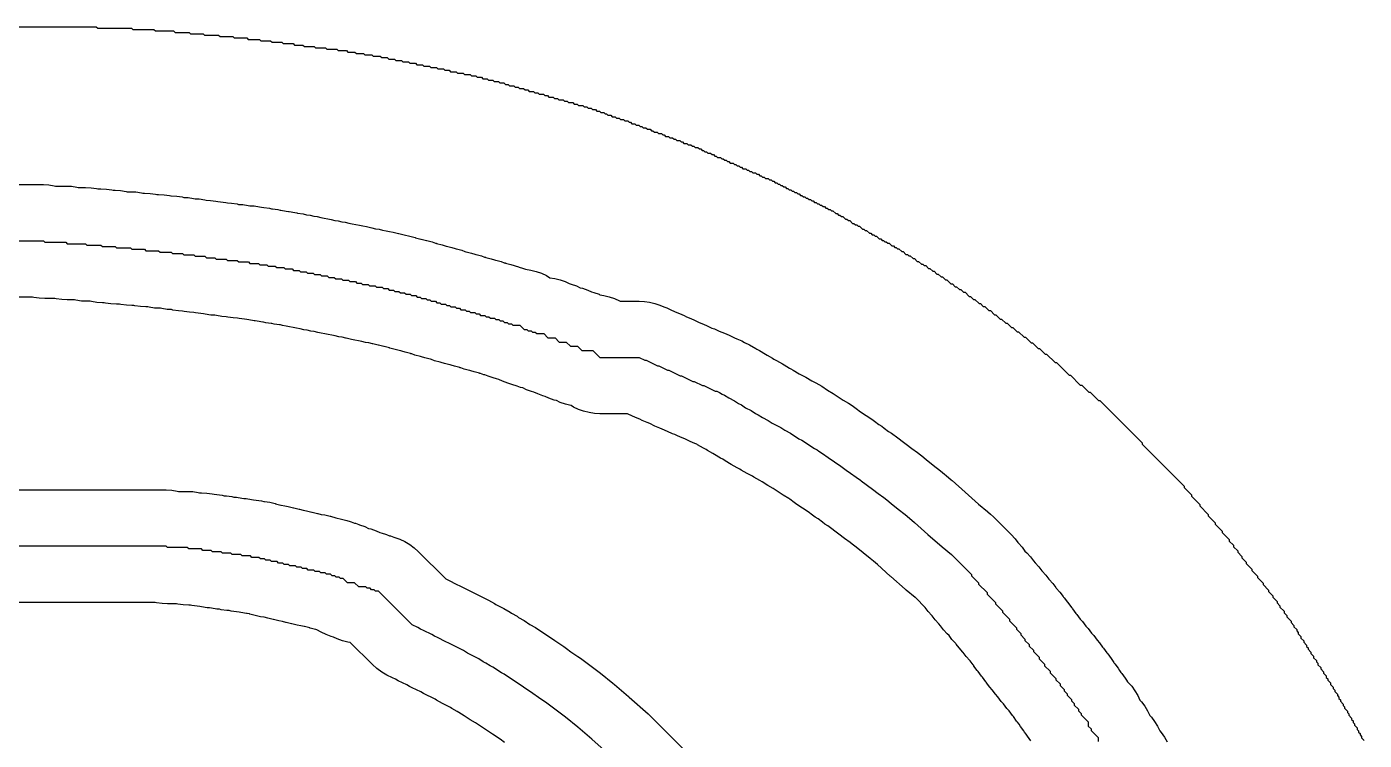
# Model space of a CAD drawing. Header units: millimetres. Extents: x 0 to 1800, y 0 to 406.
# Drawn here: x 1166.6 to 1261.7, y 265.6 to 316.4 of the extents above; entities that cross this region are included whole.
import ezdxf

# ---------------------------------------------------------------- set-up
doc = ezdxf.new("R2010")
doc.units = ezdxf.units.MM
for name, color, linetype in [('CENTERLINE', 1, 'Continuous'), ('GROOVE_8MM', 3, 'Continuous'), ('OUTLINE', 7, 'Continuous')]:
    doc.layers.add(name, color=color, linetype=linetype)

msp = doc.modelspace()

# ---------------------------------------------------------------- linework, layer by layer
at = {"layer": 'CENTERLINE'}
for points in [[(1165.33, 301.168), (1167.73, 301.168), (1167.83, 301.068), (1169.33, 301.068), (1169.43, 300.968), (1170.73, 300.968), (1170.83, 300.868), (1171.83, 300.868), (1171.93, 300.768), (1172.83, 300.768), (1172.93, 300.668), (1173.93, 300.668), (1174.03, 300.568), (1174.93, 300.568), (1175.03, 300.468), (1175.93, 300.468), (1176.03, 300.368), (1176.83, 300.368), (1176.93, 300.268), (1177.63, 300.268), (1177.73, 300.168), (1178.43, 300.168), (1178.53, 300.068), (1179.23, 300.068), (1179.33, 299.968), (1179.93, 299.968), (1180.03, 299.868), (1180.73, 299.868), (1180.83, 299.768), (1181.53, 299.768), (1181.63, 299.668), (1182.33, 299.668), (1182.43, 299.568), (1183.03, 299.568), (1183.13, 299.468), (1183.63, 299.468), (1183.73, 299.368), (1184.23, 299.368), (1184.33, 299.268), (1184.83, 299.268), (1184.93, 299.168), (1185.43, 299.168), (1185.53, 299.068), (1185.93, 299.068), (1186.03, 298.968), (1186.43, 298.968), (1186.53, 298.868), (1186.93, 298.868), (1187.03, 298.768), (1187.43, 298.768), (1187.53, 298.668), (1187.93, 298.668), (1188.03, 298.568), (1188.43, 298.568), (1188.53, 298.468), (1188.93, 298.468), (1189.03, 298.368), (1189.43, 298.368), (1189.53, 298.268), (1189.93, 298.268), (1190.03, 298.168), (1190.33, 298.168), (1190.43, 298.068), (1190.83, 298.068), (1190.93, 297.968), (1191.33, 297.968), (1191.43, 297.868), (1191.83, 297.868), (1191.93, 297.768), (1192.23, 297.768), (1192.33, 297.668), (1192.63, 297.668), (1192.73, 297.568), (1193.03, 297.568), (1193.13, 297.468), (1193.43, 297.468), (1193.53, 297.368), (1193.83, 297.368), (1193.93, 297.268), (1194.23, 297.268), (1194.33, 297.168), (1194.53, 297.168), (1194.63, 297.068), (1194.93, 297.068), (1195.03, 296.968), (1195.23, 296.968), (1195.33, 296.868), (1195.63, 296.868), (1195.73, 296.768), (1195.93, 296.768), (1196.03, 296.668), (1196.33, 296.668), (1196.43, 296.568), (1196.63, 296.568), (1196.73, 296.468), (1197.03, 296.468), (1197.13, 296.368), (1197.33, 296.368), (1197.43, 296.268), (1197.73, 296.268), (1197.83, 296.168), (1198.03, 296.168), (1198.13, 296.068), (1198.43, 296.068), (1198.53, 295.968), (1198.73, 295.968), (1198.83, 295.868), (1199.13, 295.868), (1199.23, 295.768), (1199.43, 295.768), (1199.53, 295.668), (1199.83, 295.668), (1199.93, 295.568), (1200.13, 295.568), (1200.23, 295.468), (1200.43, 295.468), (1200.53, 295.368), (1200.73, 295.368), (1200.83, 295.268), (1201.03, 295.268), (1201.13, 295.168), (1201.63, 295.168), (1201.93, 294.868), (1202.13, 294.868), (1202.23, 294.768), (1202.43, 294.768), (1202.53, 294.668), (1202.73, 294.668), (1202.83, 294.568), (1203.33, 294.568), (1203.63, 294.268), (1204.13, 294.268), (1204.43, 293.968), (1204.93, 293.968), (1205.23, 293.668), (1205.73, 293.668), (1206.03, 293.368), (1206.83, 293.368), (1207.33, 292.868), (1210.127, 292.868), (1210.527, 292.668), (1210.627, 292.668), (1211.427, 292.268), (1211.527, 292.268), (1212.127, 291.968), (1212.227, 291.968), (1213.027, 291.568), (1213.127, 291.568), (1213.927, 291.168), (1214.027, 291.168), (1214.627, 290.868), (1214.727, 290.868), (1215.527, 290.468), (1215.627, 290.468), (1215.631, 290.466), (1215.831, 290.366), (1216.031, 290.266), (1216.188, 290.188), (1216.488, 289.988), (1216.888, 289.788), (1217.188, 289.588), (1217.388, 289.488), (1217.688, 289.288), (1218.088, 289.088), (1218.388, 288.888), (1218.588, 288.788), (1218.888, 288.588), (1219.288, 288.388), (1219.588, 288.188), (1220.188, 287.888), (1220.488, 287.688), (1220.888, 287.488), (1221.488, 287.088), (1221.688, 286.988), (1222.588, 286.388), (1222.788, 286.288), (1222.904, 286.21), (1223.154, 286.043), (1223.554, 285.743), (1224.454, 285.143), (1224.854, 284.843), (1225.154, 284.643), (1225.554, 284.343), (1225.854, 284.143), (1225.918, 284.096), (1226.718, 283.496), (1227.118, 283.196), (1227.518, 282.896), (1227.729, 282.737), (1228.044, 282.485), (1228.544, 282.085), (1229.044, 281.685), (1229.344, 281.445), (1229.71, 281.131), (1230.653, 280.283), (1231.67, 279.393), (1232.329, 278.844), (1232.508, 278.691), (1233.763, 277.435), (1233.763, 277.335), (1234.263, 276.835), (1234.263, 276.735), (1234.863, 276.135), (1234.863, 276.035), (1235.463, 275.435), (1235.463, 275.335), (1235.963, 274.835), (1235.963, 274.735), (1236.463, 274.235), (1236.463, 274.135), (1236.963, 273.635), (1236.963, 273.535), (1237.263, 273.235), (1237.263, 273.135), (1237.563, 272.835), (1237.563, 272.735), (1237.863, 272.435), (1237.863, 272.335), (1238.163, 272.035), (1238.163, 271.935), (1238.563, 271.535), (1238.563, 271.435), (1238.963, 271.035), (1238.963, 270.935), (1239.363, 270.535), (1239.363, 270.435), (1239.763, 270.035), (1239.763, 269.935), (1240.063, 269.635), (1240.063, 269.535), (1240.363, 269.235), (1240.363, 269.135), (1240.563, 268.935), (1240.563, 268.835), (1240.863, 268.535), (1240.863, 268.435), (1241.063, 268.235), (1241.063, 268.135), (1241.363, 267.835), (1241.363, 267.735), (1241.563, 267.535), (1241.563, 267.435), (1242.063, 266.935), (1242.063, 266.635), (1242.263, 266.435), (1242.263, 266.335), (1242.763, 265.835), (1242.763, 265.535)], [(1208.089, 264.523), (1206.754, 265.709), (1205.756, 266.565), (1204.871, 267.272), (1203.546, 268.266), (1202.946, 268.666), (1202.546, 268.966), (1201.896, 269.399), (1200.512, 270.322), (1200.312, 270.422), (1199.712, 270.822), (1199.512, 270.922), (1199.212, 271.122), (1199.012, 271.222), (1198.712, 271.422), (1197.912, 271.822), (1197.612, 272.022), (1196.569, 272.544), (1196.369, 272.644), (1195.769, 272.944), (1195.569, 273.044), (1195.369, 273.144), (1194.769, 273.444), (1194.569, 273.544), (1194.369, 273.644), (1193.966, 273.845), (1191.57, 276.242), (1191.37, 276.242), (1191.27, 276.342), (1191.07, 276.342), (1190.97, 276.442), (1190.77, 276.442), (1190.67, 276.542), (1190.17, 276.542), (1189.87, 276.842), (1189.37, 276.842), (1189.07, 277.142), (1188.87, 277.142), (1188.77, 277.242), (1188.57, 277.242), (1188.47, 277.342), (1188.27, 277.342), (1188.17, 277.442), (1187.87, 277.442), (1187.77, 277.542), (1187.47, 277.542), (1187.37, 277.642), (1187.07, 277.642), (1186.97, 277.742), (1186.57, 277.742), (1186.47, 277.842), (1186.17, 277.842), (1186.07, 277.942), (1185.77, 277.942), (1185.67, 278.042), (1185.27, 278.042), (1185.17, 278.142), (1184.87, 278.142), (1184.77, 278.242), (1184.47, 278.242), (1184.37, 278.342), (1183.97, 278.342), (1183.87, 278.442), (1183.57, 278.442), (1183.47, 278.542), (1183.17, 278.542), (1183.07, 278.642), (1182.57, 278.642), (1182.47, 278.742), (1181.87, 278.742), (1181.77, 278.842), (1181.17, 278.842), (1181.07, 278.942), (1180.47, 278.942), (1180.37, 279.042), (1179.77, 279.042), (1179.67, 279.142), (1179.07, 279.142), (1178.97, 279.242), (1178.07, 279.242), (1177.97, 279.342), (1176.57, 279.342), (1176.47, 279.442), (1162.36, 279.442)]]:
    msp.add_lwpolyline(points, dxfattribs=at)
at = {"layer": 'GROOVE_8MM'}
for points in [[(1165.802, 305.168), (1167.73, 305.168), (1168.122, 305.149), (1168.511, 305.091), (1168.603, 305.068), (1169.33, 305.068), (1169.722, 305.049), (1170.111, 304.991), (1170.203, 304.968), (1170.73, 304.968), (1171.122, 304.949), (1171.511, 304.891), (1171.603, 304.868), (1171.83, 304.868), (1172.222, 304.849), (1172.611, 304.791), (1172.703, 304.768), (1172.83, 304.768), (1173.222, 304.749), (1173.611, 304.691), (1173.703, 304.668), (1173.93, 304.668), (1174.322, 304.649), (1174.711, 304.591), (1174.803, 304.568), (1174.93, 304.568), (1175.322, 304.549), (1175.711, 304.491), (1175.803, 304.468), (1175.93, 304.468), (1176.322, 304.449), (1176.711, 304.391), (1176.803, 304.368), (1176.83, 304.368), (1177.222, 304.349), (1177.611, 304.291), (1177.721, 304.264), (1178.022, 304.249), (1178.411, 304.191), (1178.521, 304.164), (1178.822, 304.149), (1179.211, 304.091), (1179.321, 304.064), (1179.622, 304.049), (1180.011, 303.991), (1180.145, 303.958), (1180.322, 303.949), (1180.711, 303.891), (1180.821, 303.864), (1181.122, 303.849), (1181.511, 303.791), (1181.621, 303.764), (1181.922, 303.749), (1182.311, 303.691), (1182.421, 303.664), (1182.722, 303.649), (1183.111, 303.591), (1183.245, 303.558), (1183.422, 303.549), (1183.811, 303.491), (1183.969, 303.452), (1184.022, 303.449), (1184.411, 303.391), (1184.569, 303.352), (1184.622, 303.349), (1185.011, 303.291), (1185.169, 303.252), (1185.222, 303.249), (1185.611, 303.191), (1185.769, 303.152), (1185.822, 303.149), (1186.211, 303.091), (1186.463, 303.028), (1186.711, 302.991), (1186.963, 302.928), (1187.211, 302.891), (1187.463, 302.828), (1187.711, 302.791), (1187.963, 302.728), (1188.211, 302.691), (1188.463, 302.628), (1188.711, 302.591), (1188.963, 302.528), (1189.211, 302.491), (1189.463, 302.428), (1189.711, 302.391), (1189.963, 302.328), (1190.211, 302.291), (1190.463, 302.228), (1190.711, 302.191), (1191.091, 302.096), (1191.1, 302.093), (1191.111, 302.091), (1191.363, 302.028), (1191.611, 301.991), (1191.863, 301.928), (1192.111, 301.891), (1192.363, 301.828), (1192.611, 301.791), (1192.991, 301.696), (1193, 301.693), (1193.011, 301.691), (1193.391, 301.596), (1193.4, 301.593), (1193.411, 301.591), (1193.791, 301.496), (1193.8, 301.493), (1193.811, 301.491), (1194.191, 301.396), (1194.2, 301.393), (1194.211, 301.391), (1194.591, 301.296), (1194.6, 301.293), (1194.611, 301.291), (1194.991, 301.196), (1195, 301.193), (1195.011, 301.191), (1195.391, 301.096), (1195.623, 301.013), (1195.691, 300.996), (1195.7, 300.993), (1195.711, 300.991), (1196.091, 300.896), (1196.323, 300.813), (1196.391, 300.796), (1196.4, 300.793), (1196.411, 300.791), (1196.791, 300.696), (1197.023, 300.613), (1197.091, 300.596), (1197.1, 300.593), (1197.111, 300.591), (1197.491, 300.496), (1197.723, 300.413), (1197.791, 300.396), (1197.8, 300.393), (1197.811, 300.391), (1198.191, 300.296), (1198.423, 300.213), (1198.491, 300.196), (1198.5, 300.193), (1198.511, 300.191), (1198.891, 300.096), (1199.123, 300.013), (1199.191, 299.996), (1199.2, 299.993), (1199.211, 299.991), (1199.591, 299.896), (1199.823, 299.813), (1199.891, 299.796), (1199.9, 299.793), (1199.911, 299.791), (1200.291, 299.696), (1200.523, 299.613), (1200.591, 299.596), (1200.6, 299.593), (1200.611, 299.591), (1200.991, 299.496), (1201.223, 299.413), (1201.291, 299.396), (1201.523, 299.313), (1201.591, 299.296), (1201.823, 299.213), (1201.891, 299.196), (1202.023, 299.149), (1202.411, 299.091), (1202.791, 298.996), (1203.161, 298.864), (1203.516, 298.696), (1203.774, 298.541), (1204.111, 298.491), (1204.491, 298.396), (1204.861, 298.264), (1205.13, 298.136), (1205.291, 298.096), (1205.661, 297.964), (1205.93, 297.836), (1206.091, 297.796), (1206.461, 297.664), (1206.73, 297.536), (1206.891, 297.496), (1207.261, 297.364), (1207.324, 297.334), (1207.611, 297.291), (1207.991, 297.196), (1208.361, 297.064), (1208.716, 296.896), (1208.762, 296.868), (1210.127, 296.868), (1210.497, 296.851), (1210.864, 296.8), (1211.225, 296.714), (1211.577, 296.596), (1211.874, 296.464), (1212.077, 296.396), (1212.416, 296.246), (1212.788, 296.06), (1212.977, 295.996), (1213.316, 295.846), (1213.488, 295.76), (1213.677, 295.696), (1214.016, 295.546), (1214.388, 295.36), (1214.577, 295.296), (1214.916, 295.146), (1215.288, 294.96), (1215.477, 294.896), (1215.816, 294.746), (1215.988, 294.66), (1216.177, 294.596), (1216.516, 294.446), (1216.888, 294.26), (1217.077, 294.196), (1217.416, 294.046), (1217.42, 294.044), (1217.62, 293.944), (1217.977, 293.765), (1218.407, 293.516), (1218.499, 293.454), (1218.677, 293.365), (1219.107, 293.116), (1219.221, 293.04), (1219.607, 292.816), (1219.699, 292.754), (1219.877, 292.665), (1220.307, 292.416), (1220.421, 292.34), (1220.807, 292.116), (1220.899, 292.054), (1221.077, 291.965), (1221.507, 291.716), (1221.599, 291.654), (1221.977, 291.465), (1222.407, 291.216), (1222.499, 291.154), (1222.677, 291.065), (1223.107, 290.816), (1223.521, 290.54), (1223.907, 290.316), (1224.621, 289.84), (1225.007, 289.616), (1225.122, 289.539), (1225.373, 289.372), (1225.554, 289.243), (1225.865, 289.01), (1226.673, 288.472), (1226.854, 288.343), (1227.165, 288.11), (1227.373, 287.972), (1227.554, 287.843), (1227.865, 287.61), (1228.073, 287.472), (1228.254, 287.343), (1228.318, 287.296), (1229.118, 286.696), (1229.518, 286.396), (1229.918, 286.096), (1230.129, 285.937), (1230.228, 285.861), (1230.543, 285.609), (1231.043, 285.209), (1231.543, 284.809), (1231.843, 284.569), (1231.947, 284.482), (1232.313, 284.168), (1232.386, 284.105), (1233.308, 283.275), (1234.267, 282.435), (1234.89, 281.917), (1234.932, 281.881), (1235.111, 281.728), (1235.336, 281.519), (1236.592, 280.264), (1236.855, 279.973), (1237.064, 279.691), (1237.092, 279.664), (1237.355, 279.373), (1237.564, 279.091), (1237.692, 278.964), (1237.955, 278.673), (1238.164, 278.391), (1238.292, 278.264), (1238.555, 277.973), (1238.764, 277.691), (1238.792, 277.664), (1239.055, 277.373), (1239.264, 277.091), (1239.292, 277.064), (1239.555, 276.773), (1239.764, 276.491), (1239.792, 276.464), (1240.055, 276.173), (1240.289, 275.857), (1240.31, 275.823), (1240.355, 275.773), (1240.589, 275.457), (1240.61, 275.423), (1240.655, 275.373), (1240.889, 275.057), (1240.91, 275.023), (1240.955, 274.973), (1241.189, 274.657), (1241.21, 274.623), (1241.255, 274.573), (1241.489, 274.257), (1241.492, 274.253), (1241.655, 274.073), (1241.889, 273.757), (1241.892, 273.753), (1242.055, 273.573), (1242.289, 273.257), (1242.292, 273.253), (1242.455, 273.073), (1242.689, 272.757), (1242.692, 272.753), (1242.855, 272.573), (1243.089, 272.257), (1243.11, 272.223), (1243.155, 272.173), (1243.389, 271.857), (1243.41, 271.823), (1243.455, 271.773), (1243.689, 271.457), (1243.784, 271.299), (1243.889, 271.157), (1243.91, 271.123), (1243.955, 271.073), (1244.189, 270.757), (1244.284, 270.599), (1244.389, 270.457), (1244.41, 270.423), (1244.455, 270.373), (1244.689, 270.057), (1244.784, 269.899), (1244.864, 269.791), (1244.892, 269.764), (1245.155, 269.473), (1245.389, 269.157), (1245.591, 268.821), (1245.746, 268.494), (1245.855, 268.373), (1246.089, 268.057), (1246.291, 267.721), (1246.446, 267.394), (1246.555, 267.273), (1246.789, 266.957), (1246.991, 266.621), (1247.146, 266.294), (1247.255, 266.173), (1247.489, 265.857), (1247.691, 265.521)], [(1237.971, 265.598), (1237.737, 265.913), (1237.643, 266.071), (1237.537, 266.213), (1237.517, 266.247), (1237.471, 266.298), (1237.237, 266.613), (1237.143, 266.771), (1237.037, 266.913), (1237.017, 266.947), (1236.971, 266.998), (1236.737, 267.313), (1236.717, 267.347), (1236.671, 267.398), (1236.437, 267.713), (1236.435, 267.717), (1236.271, 267.898), (1236.037, 268.213), (1236.035, 268.217), (1235.871, 268.398), (1235.637, 268.713), (1235.635, 268.717), (1235.471, 268.898), (1235.237, 269.213), (1235.235, 269.217), (1235.071, 269.398), (1234.837, 269.713), (1234.817, 269.747), (1234.771, 269.798), (1234.537, 270.113), (1234.517, 270.147), (1234.471, 270.198), (1234.237, 270.513), (1234.217, 270.547), (1234.171, 270.598), (1233.937, 270.913), (1233.917, 270.947), (1233.871, 270.998), (1233.662, 271.279), (1233.635, 271.307), (1233.371, 271.598), (1233.162, 271.879), (1233.135, 271.907), (1232.871, 272.198), (1232.662, 272.479), (1232.635, 272.507), (1232.371, 272.798), (1232.162, 273.079), (1232.035, 273.207), (1231.771, 273.498), (1231.562, 273.779), (1231.435, 273.907), (1231.171, 274.198), (1230.962, 274.479), (1230.935, 274.507), (1230.671, 274.798), (1230.462, 275.079), (1229.788, 275.754), (1229.747, 275.789), (1229.109, 276.32), (1229.036, 276.383), (1228.019, 277.273), (1227.977, 277.31), (1227.07, 278.126), (1226.792, 278.364), (1226.545, 278.562), (1226.045, 278.962), (1225.545, 279.362), (1225.279, 279.575), (1225.118, 279.696), (1224.718, 279.996), (1224.318, 280.296), (1223.543, 280.877), (1223.335, 281.015), (1223.154, 281.143), (1222.843, 281.377), (1222.635, 281.515), (1222.454, 281.643), (1222.143, 281.877), (1221.335, 282.415), (1221.154, 282.543), (1220.843, 282.777), (1220.755, 282.835), (1220.369, 283.059), (1219.655, 283.535), (1219.269, 283.759), (1218.876, 284.021), (1218.699, 284.11), (1218.269, 284.359), (1218.176, 284.421), (1217.799, 284.61), (1217.369, 284.859), (1217.276, 284.921), (1217.099, 285.01), (1216.669, 285.259), (1216.555, 285.335), (1216.169, 285.559), (1216.076, 285.621), (1215.899, 285.71), (1215.469, 285.959), (1215.355, 286.035), (1214.969, 286.259), (1214.876, 286.321), (1214.699, 286.41), (1214.269, 286.659), (1214.22, 286.692), (1214.077, 286.74), (1213.738, 286.891), (1213.365, 287.077), (1213.177, 287.14), (1212.838, 287.291), (1212.665, 287.377), (1212.477, 287.44), (1212.138, 287.591), (1211.765, 287.777), (1211.577, 287.84), (1211.238, 287.991), (1210.865, 288.177), (1210.677, 288.24), (1210.338, 288.391), (1210.165, 288.477), (1209.977, 288.54), (1209.638, 288.691), (1209.282, 288.868), (1207.33, 288.868), (1206.938, 288.887), (1206.55, 288.945), (1206.169, 289.04), (1205.799, 289.173), (1205.445, 289.341), (1205.277, 289.441), (1205.25, 289.445), (1204.869, 289.54), (1204.499, 289.673), (1204.23, 289.8), (1204.069, 289.84), (1203.699, 289.973), (1203.43, 290.1), (1203.269, 290.14), (1202.899, 290.273), (1202.63, 290.4), (1202.469, 290.44), (1202.099, 290.573), (1201.83, 290.7), (1201.669, 290.74), (1201.437, 290.823), (1201.369, 290.84), (1201.137, 290.923), (1201.069, 290.94), (1200.837, 291.023), (1200.769, 291.04), (1200.399, 291.173), (1200.13, 291.3), (1199.969, 291.34), (1199.737, 291.423), (1199.669, 291.44), (1199.437, 291.523), (1199.369, 291.54), (1199.137, 291.623), (1199.069, 291.64), (1198.837, 291.723), (1198.769, 291.74), (1198.761, 291.743), (1198.75, 291.745), (1198.369, 291.84), (1198.137, 291.923), (1198.069, 291.94), (1198.061, 291.943), (1198.05, 291.945), (1197.669, 292.04), (1197.437, 292.123), (1197.369, 292.14), (1197.361, 292.143), (1197.35, 292.145), (1196.969, 292.24), (1196.737, 292.323), (1196.669, 292.34), (1196.661, 292.343), (1196.65, 292.345), (1196.269, 292.44), (1196.037, 292.523), (1195.969, 292.54), (1195.961, 292.543), (1195.95, 292.545), (1195.569, 292.64), (1195.337, 292.723), (1195.269, 292.74), (1195.261, 292.743), (1195.25, 292.745), (1194.869, 292.84), (1194.637, 292.923), (1194.569, 292.94), (1194.561, 292.943), (1194.55, 292.945), (1194.169, 293.04), (1193.937, 293.123), (1193.869, 293.14), (1193.861, 293.143), (1193.85, 293.145), (1193.469, 293.24), (1193.237, 293.323), (1193.169, 293.34), (1193.161, 293.343), (1193.15, 293.345), (1192.769, 293.44), (1192.761, 293.443), (1192.75, 293.445), (1192.369, 293.54), (1192.361, 293.543), (1192.35, 293.545), (1191.969, 293.64), (1191.961, 293.643), (1191.95, 293.645), (1191.569, 293.74), (1191.561, 293.743), (1191.55, 293.745), (1191.169, 293.84), (1191.161, 293.843), (1191.15, 293.845), (1190.897, 293.908), (1190.65, 293.945), (1190.397, 294.008), (1190.15, 294.045), (1189.897, 294.108), (1189.65, 294.145), (1189.269, 294.24), (1189.261, 294.243), (1189.25, 294.245), (1188.997, 294.308), (1188.75, 294.345), (1188.497, 294.408), (1188.25, 294.445), (1187.997, 294.508), (1187.75, 294.545), (1187.497, 294.608), (1187.25, 294.645), (1186.997, 294.708), (1186.75, 294.745), (1186.497, 294.808), (1186.25, 294.845), (1185.997, 294.908), (1185.75, 294.945), (1185.497, 295.008), (1185.25, 295.045), (1184.997, 295.108), (1184.75, 295.145), (1184.591, 295.185), (1184.538, 295.187), (1184.15, 295.245), (1183.991, 295.285), (1183.938, 295.287), (1183.55, 295.345), (1183.391, 295.385), (1183.338, 295.387), (1182.95, 295.445), (1182.791, 295.485), (1182.738, 295.487), (1182.35, 295.545), (1182.215, 295.579), (1182.038, 295.587), (1181.65, 295.645), (1181.54, 295.673), (1181.238, 295.687), (1180.85, 295.745), (1180.74, 295.773), (1180.438, 295.787), (1180.05, 295.845), (1179.94, 295.873), (1179.638, 295.887), (1179.25, 295.945), (1179.115, 295.979), (1178.938, 295.987), (1178.55, 296.045), (1178.44, 296.073), (1178.138, 296.087), (1177.75, 296.145), (1177.64, 296.173), (1177.338, 296.187), (1176.95, 296.245), (1176.84, 296.273), (1176.538, 296.287), (1176.15, 296.345), (1176.057, 296.368), (1176.03, 296.368), (1175.638, 296.387), (1175.25, 296.445), (1175.157, 296.468), (1175.03, 296.468), (1174.638, 296.487), (1174.25, 296.545), (1174.157, 296.568), (1174.03, 296.568), (1173.638, 296.587), (1173.25, 296.645), (1173.157, 296.668), (1172.93, 296.668), (1172.538, 296.687), (1172.15, 296.745), (1172.057, 296.768), (1171.93, 296.768), (1171.538, 296.787), (1171.15, 296.845), (1171.057, 296.868), (1170.83, 296.868), (1170.438, 296.887), (1170.05, 296.945), (1169.957, 296.968), (1169.43, 296.968), (1169.038, 296.987), (1168.65, 297.045), (1168.557, 297.068), (1167.83, 297.068), (1167.438, 297.087), (1167.05, 297.145), (1166.957, 297.168), (1165.33, 297.168)], [(1162.36, 283.442), (1176.47, 283.442), (1176.862, 283.422), (1177.25, 283.365), (1177.343, 283.342), (1177.97, 283.342), (1178.362, 283.322), (1178.75, 283.265), (1178.843, 283.242), (1178.97, 283.242), (1179.362, 283.222), (1179.75, 283.165), (1179.885, 283.131), (1180.062, 283.122), (1180.45, 283.065), (1180.585, 283.031), (1180.762, 283.022), (1181.15, 282.965), (1181.285, 282.931), (1181.462, 282.922), (1181.85, 282.865), (1181.985, 282.831), (1182.162, 282.822), (1182.55, 282.765), (1182.685, 282.731), (1182.862, 282.722), (1183.25, 282.665), (1183.409, 282.625), (1183.462, 282.622), (1183.85, 282.565), (1184.231, 282.469), (1184.239, 282.466), (1184.25, 282.465), (1184.631, 282.369), (1184.639, 282.366), (1184.65, 282.365), (1184.903, 282.301), (1185.15, 282.265), (1185.531, 282.169), (1185.539, 282.166), (1185.55, 282.165), (1185.931, 282.069), (1185.939, 282.066), (1185.95, 282.065), (1186.203, 282.001), (1186.45, 281.965), (1186.831, 281.869), (1186.839, 281.866), (1186.85, 281.865), (1187.231, 281.769), (1187.239, 281.766), (1187.25, 281.765), (1187.503, 281.701), (1187.75, 281.665), (1188.131, 281.569), (1188.139, 281.566), (1188.15, 281.565), (1188.531, 281.469), (1188.539, 281.466), (1188.55, 281.465), (1188.931, 281.369), (1188.939, 281.366), (1188.95, 281.365), (1189.331, 281.269), (1189.563, 281.187), (1189.631, 281.169), (1189.863, 281.087), (1189.931, 281.069), (1190.163, 280.987), (1190.231, 280.969), (1190.601, 280.837), (1190.87, 280.71), (1191.031, 280.669), (1191.401, 280.537), (1191.67, 280.41), (1191.831, 280.369), (1192.063, 280.287), (1192.131, 280.269), (1192.363, 280.187), (1192.431, 280.169), (1192.663, 280.087), (1192.731, 280.069), (1193.101, 279.937), (1193.455, 279.769), (1193.792, 279.568), (1194.107, 279.334), (1194.398, 279.07), (1196.336, 277.133), (1196.358, 277.121), (1196.558, 277.021), (1197.158, 276.721), (1197.358, 276.621), (1197.558, 276.521), (1198.158, 276.221), (1198.358, 276.121), (1199.401, 275.6), (1199.831, 275.35), (1199.924, 275.289), (1200.501, 275), (1200.931, 274.75), (1201.045, 274.674), (1201.431, 274.45), (1201.545, 274.374), (1201.931, 274.15), (1202.345, 273.874), (1202.731, 273.65), (1204.115, 272.728), (1204.765, 272.295), (1204.946, 272.166), (1205.257, 271.933), (1205.765, 271.595), (1205.946, 271.466), (1207.271, 270.472), (1207.37, 270.396), (1208.255, 269.688), (1208.359, 269.602), (1209.358, 268.746), (1209.412, 268.698), (1210.746, 267.512), (1210.917, 267.351), (1219.265, 259.003)], [(1200.546, 265.466), (1200.235, 265.7), (1199.678, 266.071), (1198.479, 266.87), (1198.093, 267.094), (1197.679, 267.37), (1197.293, 267.594), (1197.179, 267.67), (1196.793, 267.894), (1196.701, 267.956), (1196.123, 268.244), (1195.693, 268.494), (1195.601, 268.556), (1194.78, 268.966), (1194.58, 269.066), (1193.98, 269.366), (1193.78, 269.466), (1193.58, 269.566), (1192.98, 269.866), (1192.78, 269.966), (1192.58, 270.066), (1192.178, 270.267), (1191.805, 270.479), (1191.457, 270.73), (1191.138, 271.017), (1189.562, 272.593), (1189.389, 272.619), (1189.009, 272.714), (1188.639, 272.846), (1188.37, 272.974), (1188.209, 273.014), (1187.839, 273.146), (1187.484, 273.314), (1187.183, 273.495), (1187.177, 273.497), (1187.109, 273.514), (1187.1, 273.517), (1187.089, 273.519), (1186.709, 273.614), (1186.7, 273.617), (1186.689, 273.619), (1186.309, 273.714), (1186.3, 273.717), (1186.289, 273.719), (1186.037, 273.782), (1185.789, 273.819), (1185.409, 273.914), (1185.4, 273.917), (1185.389, 273.919), (1185.009, 274.014), (1185, 274.017), (1184.989, 274.019), (1184.737, 274.082), (1184.489, 274.119), (1184.109, 274.214), (1184.1, 274.217), (1184.089, 274.219), (1183.709, 274.314), (1183.7, 274.317), (1183.689, 274.319), (1183.437, 274.382), (1183.189, 274.419), (1182.809, 274.514), (1182.8, 274.517), (1182.789, 274.519), (1182.409, 274.614), (1182.4, 274.617), (1182.389, 274.619), (1182.231, 274.658), (1182.178, 274.661), (1181.789, 274.719), (1181.655, 274.752), (1181.478, 274.761), (1181.089, 274.819), (1180.955, 274.852), (1180.778, 274.861), (1180.389, 274.919), (1180.255, 274.952), (1180.078, 274.961), (1179.689, 275.019), (1179.555, 275.052), (1179.378, 275.061), (1178.989, 275.119), (1178.855, 275.152), (1178.678, 275.161), (1178.289, 275.219), (1178.197, 275.242), (1178.07, 275.242), (1177.678, 275.261), (1177.289, 275.319), (1177.197, 275.342), (1176.57, 275.342), (1176.178, 275.361), (1175.789, 275.419), (1175.697, 275.442), (1162.503, 275.442)]]:
    msp.add_lwpolyline(points, dxfattribs=at)
at = {"layer": 'OUTLINE'}
msp.add_lwpolyline([(1161.6, 316.405), (1171.5, 316.405), (1171.6, 316.305), (1174, 316.305), (1174, 316.305), (1174.1, 316.205), (1175.6, 316.205), (1175.7, 316.105), (1177, 316.105), (1177.1, 316.005), (1178.1, 316.005), (1178.2, 315.905), (1179.1, 315.905), (1179.2, 315.805), (1180.2, 315.805), (1180.3, 315.705), (1181.2, 315.705), (1181.3, 315.605), (1182.2, 315.605), (1182.3, 315.505), (1183.1, 315.505), (1183.2, 315.405), (1183.9, 315.405), (1184, 315.305), (1184.7, 315.305), (1184.8, 315.205), (1185.5, 315.205), (1185.6, 315.105), (1186.2, 315.105), (1186.3, 315.005), (1187, 315.005), (1187.1, 314.905), (1187.8, 314.905), (1187.9, 314.805), (1188.6, 314.805), (1188.7, 314.705), (1189.3, 314.705), (1189.4, 314.605), (1189.9, 314.605), (1190, 314.505), (1190.5, 314.505), (1190.6, 314.405), (1191.1, 314.405), (1191.2, 314.305), (1191.7, 314.305), (1191.8, 314.205), (1192.2, 314.205), (1192.3, 314.105), (1192.7, 314.105), (1192.8, 314.005), (1193.2, 314.005), (1193.3, 313.905), (1193.7, 313.905), (1193.8, 313.805), (1194.2, 313.805), (1194.3, 313.705), (1194.7, 313.705), (1194.8, 313.605), (1195.2, 313.605), (1195.3, 313.505), (1195.7, 313.505), (1195.8, 313.405), (1196.2, 313.405), (1196.3, 313.305), (1196.6, 313.305), (1196.7, 313.205), (1197.1, 313.205), (1197.2, 313.105), (1197.6, 313.105), (1197.7, 313.005), (1198.1, 313.005), (1198.2, 312.905), (1198.5, 312.905), (1198.6, 312.805), (1198.9, 312.805), (1199, 312.705), (1199.3, 312.705), (1199.4, 312.605), (1199.7, 312.605), (1199.8, 312.505), (1200.1, 312.505), (1200.2, 312.405), (1200.5, 312.405), (1200.6, 312.305), (1200.8, 312.305), (1200.9, 312.205), (1201.2, 312.205), (1201.3, 312.105), (1201.5, 312.105), (1201.6, 312.005), (1201.9, 312.005), (1202, 311.905), (1202.2, 311.905), (1202.3, 311.805), (1202.6, 311.805), (1202.7, 311.705), (1202.9, 311.705), (1203, 311.605), (1203.3, 311.605), (1203.4, 311.505), (1203.6, 311.505), (1203.7, 311.405), (1204, 311.405), (1204.1, 311.305), (1204.3, 311.305), (1204.4, 311.205), (1204.7, 311.205), (1204.8, 311.105), (1205, 311.105), (1205.1, 311.005), (1205.4, 311.005), (1205.5, 310.905), (1205.7, 310.905), (1205.8, 310.805), (1206.1, 310.805), (1206.2, 310.705), (1206.4, 310.705), (1206.5, 310.605), (1206.7, 310.605), (1206.8, 310.505), (1207, 310.505), (1207.1, 310.405), (1207.3, 310.405), (1207.4, 310.305), (1207.6, 310.305), (1207.7, 310.205), (1207.8, 310.205), (1207.9, 310.105), (1208.1, 310.105), (1208.2, 310.005), (1208.4, 310.005), (1208.5, 309.905), (1208.7, 309.905), (1208.8, 309.805), (1209, 309.805), (1209.1, 309.705), (1209.3, 309.705), (1209.4, 309.605), (1209.5, 309.605), (1209.6, 309.505), (1209.8, 309.505), (1209.9, 309.405), (1210.1, 309.405), (1210.2, 309.305), (1210.3, 309.305), (1210.4, 309.205), (1210.6, 309.205), (1210.7, 309.105), (1210.9, 309.105), (1211, 309.005), (1211.1, 309.005), (1211.2, 308.905), (1211.4, 308.905), (1211.5, 308.805), (1211.7, 308.805), (1211.8, 308.705), (1211.9, 308.705), (1212, 308.605), (1212.2, 308.605), (1212.3, 308.505), (1212.5, 308.505), (1212.6, 308.405), (1212.7, 308.405), (1212.8, 308.305), (1213, 308.305), (1213.1, 308.205), (1213.2, 308.205), (1213.3, 308.105), (1213.5, 308.105), (1213.6, 308.005), (1213.8, 308.005), (1213.9, 307.905), (1214, 307.905), (1214.1, 307.805), (1214.3, 307.805), (1214.4, 307.705), (1214.5, 307.705), (1214.6, 307.605), (1214.7, 307.605), (1214.8, 307.505), (1214.9, 307.505), (1215, 307.405), (1215.2, 307.405), (1215.3, 307.305), (1215.4, 307.305), (1215.5, 307.205), (1215.6, 307.205), (1215.7, 307.105), (1215.9, 307.105), (1216, 307.005), (1216.1, 307.005), (1216.2, 306.905), (1216.3, 306.905), (1216.4, 306.805), (1216.5, 306.805), (1216.6, 306.705), (1216.8, 306.705), (1216.9, 306.605), (1217, 306.605), (1217.1, 306.505), (1217.2, 306.505), (1217.3, 306.405), (1217.4, 306.405), (1217.5, 306.305), (1217.7, 306.305), (1217.8, 306.205), (1217.9, 306.205), (1218, 306.105), (1218.1, 306.105), (1218.2, 306.005), (1218.4, 306.005), (1218.5, 305.905), (1218.6, 305.905), (1218.7, 305.805), (1218.8, 305.805), (1218.9, 305.705), (1219, 305.705), (1219.1, 305.605), (1219.3, 305.605), (1219.4, 305.505), (1219.5, 305.505), (1219.6, 305.405), (1219.7, 305.405), (1219.8, 305.305), (1219.9, 305.305), (1220, 305.205), (1220.1, 305.205), (1220.2, 305.105), (1220.3, 305.105), (1220.4, 305.005), (1220.5, 305.005), (1220.6, 304.905), (1220.7, 304.905), (1220.8, 304.805), (1220.9, 304.805), (1221, 304.705), (1221.1, 304.705), (1221.2, 304.605), (1221.3, 304.605), (1221.4, 304.505), (1221.5, 304.505), (1221.6, 304.405), (1221.7, 304.405), (1221.8, 304.305), (1221.9, 304.305), (1222, 304.205), (1222.1, 304.205), (1222.2, 304.105), (1222.3, 304.105), (1222.4, 304.005), (1222.5, 304.005), (1222.6, 303.905), (1222.7, 303.905), (1222.8, 303.805), (1222.9, 303.805), (1223, 303.705), (1223.1, 303.705), (1223.2, 303.605), (1223.3, 303.605), (1223.4, 303.505), (1223.5, 303.505), (1223.6, 303.405), (1223.7, 303.405), (1223.8, 303.305), (1223.9, 303.305), (1224.1, 303.105), (1224.2, 303.105), (1224.3, 303.005), (1224.4, 303.005), (1224.5, 302.905), (1224.6, 302.905), (1224.8, 302.705), (1224.9, 302.705), (1225, 302.605), (1225.1, 302.605), (1225.3, 302.405), (1225.4, 302.405), (1225.5, 302.305), (1225.6, 302.305), (1225.7, 302.205), (1225.8, 302.205), (1226, 302.005), (1226.1, 302.005), (1226.2, 301.905), (1226.3, 301.905), (1226.5, 301.705), (1226.6, 301.705), (1226.7, 301.605), (1226.8, 301.605), (1226.9, 301.505), (1227, 301.505), (1227.2, 301.305), (1227.3, 301.305), (1227.4, 301.205), (1227.5, 301.205), (1227.6, 301.105), (1227.7, 301.105), (1227.8, 301.005), (1227.9, 301.005), (1228.1, 300.805), (1228.2, 300.805), (1228.3, 300.705), (1228.4, 300.705), (1228.5, 300.605), (1228.6, 300.605), (1228.8, 300.405), (1228.9, 300.405), (1229.1, 300.205), (1229.2, 300.205), (1229.3, 300.105), (1229.4, 300.105), (1229.6, 299.905), (1229.7, 299.905), (1229.9, 299.705), (1230, 299.705), (1230.2, 299.505), (1230.3, 299.505), (1230.4, 299.405), (1230.5, 299.405), (1230.7, 299.205), (1230.8, 299.205), (1231, 299.005), (1231.1, 299.005), (1231.3, 298.805), (1231.4, 298.805), (1231.6, 298.605), (1231.7, 298.605), (1231.9, 298.405), (1232, 298.405), (1232.3, 298.105), (1232.4, 298.105), (1232.6, 297.905), (1232.7, 297.905), (1232.9, 297.705), (1233, 297.705), (1233.2, 297.505), (1233.3, 297.505), (1233.6, 297.205), (1233.7, 297.205), (1233.9, 297.005), (1234, 297.005), (1234.3, 296.705), (1234.4, 296.705), (1234.6, 296.505), (1234.7, 296.505), (1235, 296.205), (1235.1, 296.205), (1235.4, 295.905), (1235.5, 295.905), (1235.8, 295.605), (1235.9, 295.605), (1236.2, 295.305), (1236.3, 295.305), (1236.6, 295.005), (1236.7, 295.005), (1237, 294.705), (1237.1, 294.705), (1237.5, 294.305), (1237.6, 294.305), (1238, 293.905), (1238.1, 293.905), (1238.5, 293.505), (1238.6, 293.505), (1239, 293.105), (1239.1, 293.105), (1239.7, 292.505), (1239.8, 292.505), (1240.7, 291.605), (1240.8, 291.605), (1241.5, 290.905), (1241.6, 290.905), (1242.1, 290.405), (1242.2, 290.405), (1242.8, 289.805), (1242.9, 289.805), (1245.9, 286.805), (1245.9, 286.705), (1248.9, 283.705), (1248.9, 283.605), (1249.4, 283.105), (1249.4, 283.005), (1250, 282.405), (1250, 282.305), (1250.6, 281.705), (1250.6, 281.605), (1251.1, 281.105), (1251.1, 281.005), (1251.6, 280.505), (1251.6, 280.405), (1252.1, 279.905), (1252.1, 279.805), (1252.4, 279.505), (1252.4, 279.405), (1252.7, 279.105), (1252.7, 279.005), (1253, 278.705), (1253, 278.605), (1253.3, 278.305), (1253.3, 278.205), (1253.7, 277.805), (1253.7, 277.705), (1254.1, 277.305), (1254.1, 277.205), (1254.5, 276.805), (1254.5, 276.705), (1254.9, 276.305), (1254.9, 276.205), (1255.2, 275.905), (1255.2, 275.805), (1255.5, 275.505), (1255.5, 275.405), (1255.7, 275.205), (1255.7, 275.105), (1256, 274.805), (1256, 274.705), (1256.2, 274.505), (1256.2, 274.405), (1256.5, 274.105), (1256.5, 274.005), (1256.7, 273.805), (1256.7, 273.705), (1256.9, 273.505), (1256.9, 273.405), (1257, 273.305), (1257, 273.205), (1257.2, 273.005), (1257.2, 272.905), (1257.4, 272.705), (1257.4, 272.605), (1257.6, 272.405), (1257.6, 272.305), (1257.7, 272.205), (1257.7, 272.105), (1257.9, 271.905), (1257.9, 271.805), (1258.1, 271.605), (1258.1, 271.505), (1258.3, 271.305), (1258.3, 271.205), (1258.4, 271.105), (1258.4, 271.005), (1258.6, 270.805), (1258.6, 270.705), (1258.8, 270.505), (1258.8, 270.405), (1259, 270.205), (1259, 270.105), (1259.1, 270.005), (1259.1, 269.905), (1259.3, 269.705), (1259.3, 269.605), (1259.5, 269.405), (1259.5, 269.305), (1259.6, 269.205), (1259.6, 269.105), (1259.8, 268.905), (1259.8, 268.805), (1259.9, 268.705), (1259.9, 268.605), (1260, 268.505), (1260, 268.405), (1260.2, 268.205), (1260.2, 268.105), (1260.3, 268.005), (1260.3, 267.905), (1260.5, 267.705), (1260.5, 267.605), (1260.6, 267.505), (1260.6, 267.405), (1260.8, 267.205), (1260.8, 267.105), (1260.9, 267.005), (1260.9, 266.905), (1261, 266.805), (1261, 266.705), (1261.2, 266.505), (1261.2, 266.405), (1261.3, 266.305), (1261.3, 266.205), (1261.4, 266.105), (1261.4, 266.005), (1261.5, 265.905), (1261.5, 265.805), (1261.7, 265.605)], dxfattribs=at)

doc.saveas('drawing.dxf')
